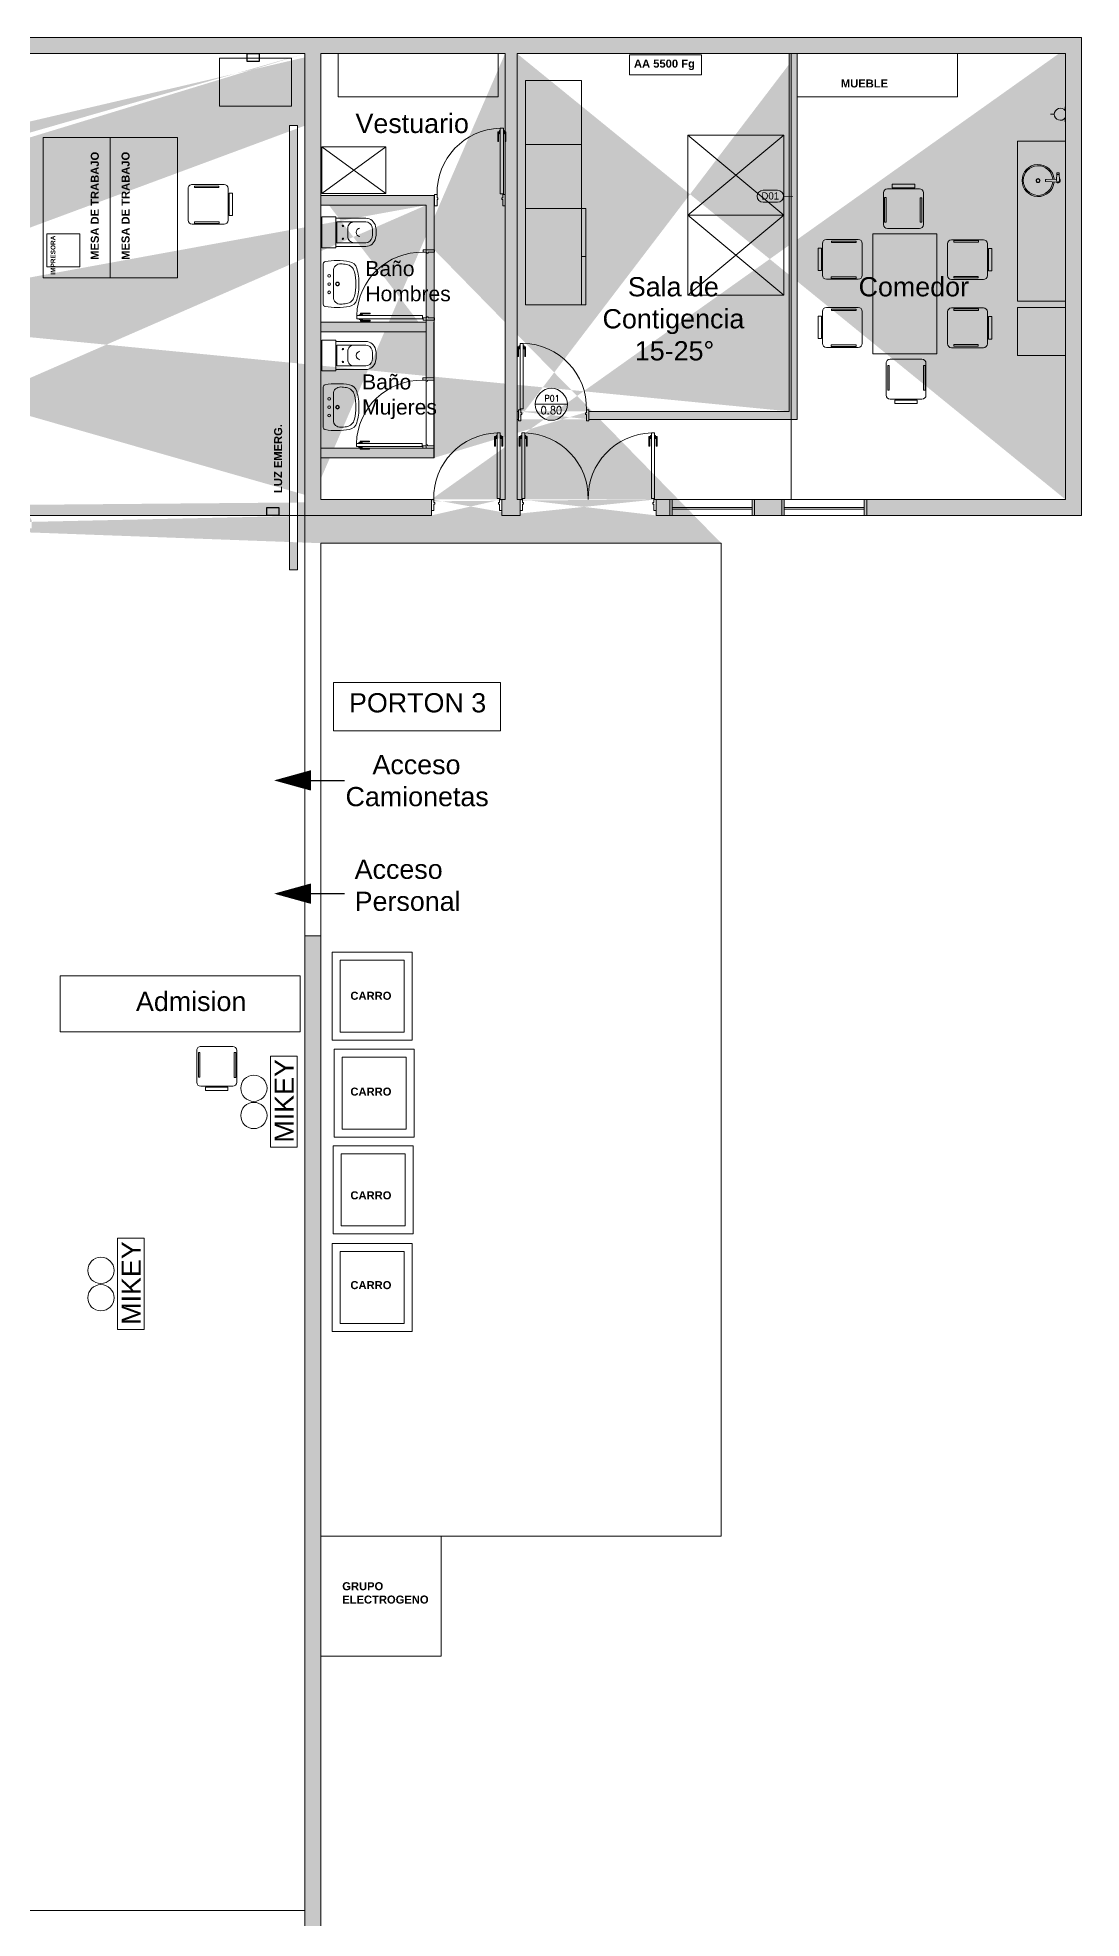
# Model space of a CAD drawing. Header units: millimetres. Extents: x 90.8 to 120.6, y 70.2 to 118.
# Drawn here: x 107.56 to 120.6, y 94.48 to 117.98 of the extents above; entities that cross this region are included whole.
import ezdxf
from ezdxf.enums import TextEntityAlignment as Align

# ---------------------------------------------------------------- set-up
doc = ezdxf.new("R2010")
doc.units = ezdxf.units.MM
doc.layers.add('00 Muro ext.', color=7, linetype='Continuous', lineweight=15)
doc.layers.add('ESTRUCTURA', color=251, linetype='Continuous')
doc.styles.add('BEEME', font='GOTHIC.TTF', dxfattribs={"height": 0.09})
doc.styles.add('Century', font='GOTHIC.TTF')
doc.styles.add('IRI-OCASA-Layout R 9$0$Standard', font='arial.ttf')
doc.styles.add('ROMANS', font='ROMANS.shx', dxfattribs={"width": 0.8})
doc.styles.get("Standard").update_dxf_attribs({"font": 'txt.shx'})

# ---------------------------------------------------------------- blocks, each defined once
blk = doc.blocks.new('*U12')
at = {"color": 0}
for p, q in [((-0.069989, 0.869622), (-0.079989, 0.869622)), ((-0.069989, 0.860356), (-0.079989, 0.860356)), ((-0.009989, 0.869622), (0.000011, 0.869622)), ((-0.009989, 0.860356), (0.000011, 0.860356))]:
    blk.add_line(p, q, dxfattribs=at)
for points in [[(-0.079989, 0.869622), (-0.079989, 0.749622), (-0.089989, 0.749622), (-0.089989, 0.869622), (-0.079989, 0.869622)], [(-0.059989, 0.884989), (-0.069989, 0.884989), (-0.069989, 0.844989), (-0.059989, 0.844989), (-0.059989, 0.884989)], [(-0.019989, 0.884989), (-0.009989, 0.884989), (-0.009989, 0.844989), (-0.019989, 0.844989), (-0.019989, 0.884989)], [(0.000011, 0.869622), (0.000011, 0.749622), (0.010011, 0.749622), (0.010011, 0.869622), (0.000011, 0.869622)]]:
    blk.add_lwpolyline(points, dxfattribs=at)
blk.add_lwpolyline([(-0.059989, 0.914989), (-0.059989, 0.094989), (-0.019989, 0.094989), (-0.019989, 0.914989), (-0.059989, 0.914989)])
for points in [[(-0.88, 0.085), (-0.85, 0.085), (-0.85, 0.045), (-0.838, 0.045), (-0.838, 0.025), (-0.85, 0.025), (-0.85, -0.055), (-0.88, -0.055)], [(0, 0.085), (-0.03, 0.085), (-0.03, 0.045), (-0.042, 0.045), (-0.042, 0.025), (-0.03, 0.025), (-0.03, -0.055), (0, -0.055)]]:
    blk.add_lwpolyline(points, close=True)
blk.add_circle((-0.025, 0.089989), 0.005, dxfattribs=at)
blk.add_arc((-0.039989, 0.104978), 0.810258, 91.414404, 181.412841, dxfattribs=at)
blk = doc.blocks.new('IRI-OCASA-Layout R 9$0$OCA_SILLA')
at = {"linetype": 'Continuous'}
for p, q in [((0.1049, 0.4983), (0.5023, 0.4983)), ((0.0549, 0.05), (0.0549, 0.4483)), ((0.5523, 0.4483), (0.5523, 0.05)), ((0.5023, 0), (0.1049, 0))]:
    blk.add_line(p, q, dxfattribs=at)
for points in [[(0.1654, 0.4663), (0.1654, 0.4876), (0.4749, 0.4876), (0.4749, 0.4663)], [(0, 0.1087), (0, 0.3889), (0.0427, 0.3889), (0.0427, 0.1087)], [(0.1681, 0.0207), (0.1681, 0.0394), (0.4749, 0.0394), (0.4749, 0.0207)]]:
    blk.add_lwpolyline(points, close=True, dxfattribs=at)
for centre, start, end in [((0.1049, 0.4483), 90, 180), ((0.5023, 0.4483), 0, 90), ((0.1049, 0.05), 180, 270), ((0.5023, 0.05), 270, 0)]:
    blk.add_arc(centre, 0.05, start, end, dxfattribs=at)
blk = doc.blocks.new('ADRLACVS')
for p, q in [((0, 0), (-0.255498, 0)), ((0, 0), (0.255498, 0)), ((0, 0), (0, 0)), ((0, -0.125933), (-0.16377, -0.125933)), ((0, -0.125933), (0.16377, -0.125933))]:
    blk.add_line(p, q)
for centre, radius in [((-0.104, -0.0732), 0.017), ((0, -0.178), 0.02372), ((0, -0.178), 0.01915), ((0, -0.0732), 0.017), ((0.104, -0.0732), 0.017)]:
    blk.add_circle(centre, radius)
for centre, radius, start, end in [((-0.255498, -0.02), 0.02, 90, 137.069997), ((0.255498, -0.02), 0.02, 42.930003, 90), ((0.563133, -0.171238), 0.856156, 170.062258, 190.418871), ((-0.260477, -0.026936), 0.02, 156.149695, 170.062258), ((-0.241848, -0.035172), 0.040369, 134.497367, 156.149695), ((-0.16377, -0.213933), 0.088, 90, 183.361427), ((0.563133, -0.171238), 0.816156, 183.361427, 188.31278), ((0.16377, -0.213933), 0.088, 356.638573, 90), ((-0.563133, -0.171238), 0.816156, 351.68722, 356.638573), ((0.241848, -0.035172), 0.040369, 23.850305, 45.502633), ((0.260477, -0.026936), 0.02, 9.937742, 23.850305), ((-0.563133, -0.171238), 0.856156, 349.581129, 9.937742), ((-0.160885, -0.304367), 0.12, 190.418871, 252.917903), ((-0.125709, -0.271886), 0.12, 188.31278, 257.248344), ((0, 0.283593), 0.729526, 254.404051, 270), ((0, 0.283593), 0.689526, 257.248344, 270), ((0, 0.283593), 0.689526, 270, 282.751656), ((0, 0.283593), 0.729526, 270, 285.595949), ((0.125709, -0.271886), 0.12, 282.751656, 351.68722), ((0.160885, -0.304367), 0.12, 287.082097, 349.581129)]:
    blk.add_arc(centre, radius, start, end)
blk = doc.blocks.new('*U15')
for p, q in [((23.390478, 26.871722), (23.390478, 26.889209)), ((23.395208, 26.894202), (23.487988, 26.899216)), ((23.487988, 26.861716), (23.395208, 26.86673)), ((23.476367, 26.728269), (23.47007, 26.862684)), ((23.506738, 26.880466), (23.499603, 26.728035)), ((23.481367, 26.723269), (23.494609, 26.723269))]:
    blk.add_line(p, q)
at = {"color": 0}
blk.add_line((23.414039, 26.89522), (23.414039, 26.865712), dxfattribs=at)
for radius in [0.025, 0.02]:
    blk.add_circle((23.487988, 26.630466), radius, dxfattribs=at)
for centre, radius, start, end in [((23.487988, 26.630466), 0.2, 94.696786, 85.302692), ((23.395478, 26.889209), 0.005, 93.093255, 180), ((23.395478, 26.871722), 0.005, 180, 266.906745), ((23.487988, 26.880466), 0.02825, 311.583958, 141.583328), ((23.487988, 26.880466), 0.02825, 218.416672, 228.416042), ((23.487988, 26.880466), 0.01875, 263.81349, 96.18651), ((23.481367, 26.728269), 0.005, 180, 270), ((23.494609, 26.728269), 0.005, 270, 360)]:
    blk.add_arc(centre, radius, start, end)
for centre, radius, start, end in [((23.487988, 26.630466), 0.185, 94.860239, 85.13903), ((23.487988, 26.880466), 0.0235, 322.927403, 130.276199)]:
    blk.add_arc(centre, radius, start, end, dxfattribs=at)
blk = doc.blocks.new('BARI_INODORO_PTA')
blk.add_lwpolyline([(0.1925, 0), (-0.1925, 0), (-0.1925, 0.175026), (0.1925, 0.175026)], close=True)
for points in [[(0.074802, -0.497505, 0.35685), (0.175, -0.37499), (0.175, -0.185), (0.175, -0.003, 0.414214), (0.172, 0), (-0.172, 0, 0.414214), (-0.175, -0.003), (-0.175, -0.185), (-0.175, -0.37499, 0.35685), (-0.074802, -0.497505, 0.100202)], [(0.065873, -0.453399, 0.35685), (0.13, -0.37499), (0.13, -0.017, 0.414214), (0.128, -0.015), (-0.128, -0.015, 0.414214), (-0.13, -0.017), (-0.13, -0.37499, 0.35685), (-0.065873, -0.453399, 0.100202)]]:
    blk.add_lwpolyline(points, format="xyb", close=True)
at = {"color": 0}
for points in [[(-0.13, -0.23, -0.414214), (-0.05, -0.15), (0.05, -0.15, -0.414214), (0.13, -0.23)], [(0.054002, -0.300536, 0.001526), (0.053943, -0.300082, 0.343229), (0, -0.254, 0.343229), (-0.053943, -0.300082, 0.001526), (-0.054002, -0.300536)]]:
    blk.add_lwpolyline(points, format="xyb", dxfattribs=at)
for centre in [(-0.08, -0.09), (0.08, -0.09)]:
    blk.add_circle(centre, 0.0085, dxfattribs=at)
blk = doc.blocks.new('Ref-carp-50')
blk.add_line((-0.2, 0), (0.2, 0))
blk.add_circle((0, 0), 0.2)
at = {"style": 'Century'}
for tag, p in [('P01', (0, 0.075)), ('0.00', (0, -0.075))]:
    blk.add_attdef(tag, text='', height=0.1, dxfattribs=at).set_placement(p, align=Align.MIDDLE_CENTER)
blk = doc.blocks.new('*U22')
for p, q in [((-55.715298, 12.827221), (-55.619137, 12.827221)), ((-55.342851, 12.827221), (-55.439013, 12.827221)), ((-55.529075, 12.553816), (-55.52908, 12.458911))]:
    blk.add_line(p, q)
blk.add_arc((-55.529075, 12.705352), 0.151536, 126.464668, 53.535332)
blk = doc.blocks.new('REFERENCIA DE MURO')
blk.add_lwpolyline([(-0.305, -0.075, -1), (-0.305, 0.075, 1), (-0.305, -0.075), (-0.125, -0.075, 1), (-0.125, 0.075), (-0.305, 0.075)], format="xyb")
at = {"const_width": 0.005}
blk.add_lwpolyline([(-0.05, 0), (0.07, 0)], dxfattribs=at)
at = {"style": 'BEEME'}
blk.add_attdef('M00', text='', height=0.09, dxfattribs=at).set_placement((-0.215, -0.039817), align=Align.CENTER)
blk = doc.blocks.new('COLUMNAS')
at = {"layer": 'ESTRUCTURA', "ltscale": 0.05}
for p, q in [((110.051138, 123.685092), (110.201138, 123.685092)), ((110.051138, 123.585092), (110.051138, 123.685092)), ((110.201138, 123.685092), (110.201138, 123.585092)), ((110.201138, 123.585092), (110.051138, 123.585092))]:
    blk.add_line(p, q, dxfattribs=at)

msp = doc.modelspace()

# ---------------------------------------------------------------- hatches: boundary and pattern name
at = {"layer": '00 Muro ext.', "ltscale": 0.05}
h = msp.add_hatch(color=7, dxfattribs=at)
h.dxf.hatch_style = 1
edge = h.paths.add_edge_path(flags=17)
edge.add_line((110.422, 112.113), (110.572, 112.113))
edge = h.paths.add_edge_path(flags=17)
edge.add_line((110.572, 112.113), (110.572, 112.013))
edge = h.paths.add_edge_path(flags=17)
edge.add_line((110.572, 112.013), (110.422, 112.013))
edge = h.paths.add_edge_path(flags=17)
edge.add_line((110.422, 112.013), (110.422, 112.113))
edge = h.paths.add_edge_path(flags=16)
edge.add_line((101.375, 117.783), (101.525, 117.783))
edge = h.paths.add_edge_path(flags=16)
edge.add_line((101.525, 117.783), (101.525, 117.683))
edge = h.paths.add_edge_path(flags=16)
edge.add_line((101.525, 117.683), (101.375, 117.683))
edge = h.paths.add_edge_path(flags=17)
edge.add_line((101.375, 117.683), (101.375, 117.783))
edge = h.paths.add_edge_path(flags=17)
edge.add_line((101.375, 115.083), (101.525, 115.083))
edge = h.paths.add_edge_path(flags=17)
edge.add_line((101.525, 115.083), (101.525, 114.983))
edge = h.paths.add_edge_path(flags=17)
edge.add_line((101.525, 114.983), (101.375, 114.983))
edge = h.paths.add_edge_path(flags=17)
edge.add_line((101.375, 114.983), (101.375, 115.083))
edge = h.paths.add_edge_path(flags=16)
edge.add_line((107.245, 117.783), (107.395, 117.783))
edge = h.paths.add_edge_path(flags=16)
edge.add_line((107.395, 117.783), (107.395, 117.683))
edge = h.paths.add_edge_path(flags=16)
edge.add_line((107.395, 117.683), (107.245, 117.683))
edge = h.paths.add_edge_path(flags=16)
edge.add_line((107.245, 117.683), (107.245, 117.783))
edge = h.paths.add_edge_path(flags=17)
edge.add_line((107.245, 115.083), (107.395, 115.083))
edge = h.paths.add_edge_path(flags=17)
edge.add_line((107.395, 115.083), (107.395, 114.983))
edge = h.paths.add_edge_path(flags=17)
edge.add_line((107.395, 114.983), (107.245, 114.983))
edge = h.paths.add_edge_path(flags=17)
edge.add_line((107.245, 114.983), (107.245, 115.083))
edge = h.paths.add_edge_path(flags=17)
edge.add_line((104.31, 115.083), (104.46, 115.083))
edge = h.paths.add_edge_path(flags=17)
edge.add_line((104.46, 115.083), (104.46, 114.983))
edge = h.paths.add_edge_path(flags=17)
edge.add_line((104.46, 114.983), (104.31, 114.983))
edge = h.paths.add_edge_path(flags=17)
edge.add_line((104.31, 114.983), (104.31, 115.083))
edge = h.paths.add_edge_path(flags=16)
edge.add_line((104.31, 117.783), (104.46, 117.783))
edge = h.paths.add_edge_path(flags=16)
edge.add_line((104.46, 117.783), (104.46, 117.683))
edge = h.paths.add_edge_path(flags=16)
edge.add_line((104.46, 117.683), (104.31, 117.683))
edge = h.paths.add_edge_path(flags=16)
edge.add_line((104.31, 117.683), (104.31, 117.783))
edge = h.paths.add_edge_path(flags=17)
edge.add_line((98.44, 115.083), (98.59, 115.083))
edge = h.paths.add_edge_path(flags=17)
edge.add_line((98.59, 115.083), (98.59, 114.983))
edge = h.paths.add_edge_path(flags=17)
edge.add_line((98.59, 114.983), (98.44, 114.983))
edge = h.paths.add_edge_path(flags=17)
edge.add_line((98.44, 114.983), (98.44, 115.083))
edge = h.paths.add_edge_path(flags=17)
edge.add_line((98.44, 117.783), (98.59, 117.783))
edge = h.paths.add_edge_path(flags=16)
edge.add_line((98.59, 117.783), (98.59, 117.683))
edge = h.paths.add_edge_path(flags=16)
edge.add_line((98.59, 117.683), (98.44, 117.683))
edge = h.paths.add_edge_path(flags=17)
edge.add_line((98.44, 117.683), (98.44, 117.783))
edge = h.paths.add_edge_path(flags=17)
edge.add_line((110.18, 115.083), (110.33, 115.083))
edge = h.paths.add_edge_path(flags=17)
edge.add_line((110.33, 115.083), (110.33, 114.983))
edge = h.paths.add_edge_path(flags=17)
edge.add_line((110.33, 114.983), (110.18, 114.983))
edge = h.paths.add_edge_path(flags=17)
edge.add_line((110.18, 114.983), (110.18, 115.083))
edge = h.paths.add_edge_path(flags=16)
edge.add_line((110.18, 117.783), (110.33, 117.783))
edge = h.paths.add_edge_path(flags=16)
edge.add_line((110.33, 117.783), (110.33, 117.683))
edge = h.paths.add_edge_path(flags=16)
edge.add_line((110.33, 117.683), (110.18, 117.683))
edge = h.paths.add_edge_path(flags=16)
edge.add_line((110.18, 117.683), (110.18, 117.783))
h.paths.add_polyline_path([(110.708, 111.333), (110.808, 111.333), (110.808, 116.883), (110.708, 116.883)])
h.paths.add_polyline_path([(111.1, 106.759), (110.9, 106.759)])
edge = h.paths.add_edge_path()
edge.add_line((98.015, 112.073), (98.015, 112.053))
edge.add_line((94.765, 112.073), (94.765, 112.053))
edge.add_line((94.175, 112.073), (94.175, 112.053))
edge.add_line((92.169, 112.053), (92.169, 112.073))
edge.add_line((110.9, 117.783), (110.9, 116.883))
edge.add_line((98.04, 112.113), (98.04, 112.013))
edge.add_line((94.74, 112.113), (94.74, 112.013))
edge.add_line((94.74, 112.053), (98.04, 112.053))
edge.add_line((94.74, 112.073), (98.04, 112.073))
edge.add_line((92.144, 112.053), (94.2, 112.053))
edge.add_line((94.2, 112.113), (94.2, 112.013))
edge.add_line((92.144, 112.013), (92.144, 112.113))
edge.add_line((92.144, 112.073), (94.2, 112.073))
edge.add_line((92.044, 112.013), (94.3, 112.013))
edge.add_line((94.3, 112.227), (94.54, 112.227))
edge.add_line((94.54, 113.727), (94.3, 113.727))
edge.add_line((94.417, 112.227), (94.417, 113.727))
edge.add_line((94.437, 112.227), (94.437, 113.727))
edge.add_line((101.44, 112.933), (101.44, 113.033))
edge.add_line((101.44, 112.133), (101.44, 112.213))
edge.add_line((101.24, 112.213), (101.24, 112.933))
edge.add_line((101.04, 112.213), (101.04, 112.933))
edge.add_line((100.84, 112.213), (100.84, 112.933))
edge.add_line((100.64, 112.213), (100.64, 112.933))
edge.add_line((100.44, 112.213), (100.44, 112.933))
edge.add_line((100.24, 112.213), (100.24, 112.933))
edge.add_line((100.04, 112.213), (100.04, 112.933))
edge.add_line((99.84, 112.213), (99.84, 112.933))
edge.add_line((99.64, 112.213), (99.64, 112.933))
edge.add_line((99.44, 112.213), (99.44, 112.933))
edge.add_line((99.24, 112.213), (99.24, 112.933))
edge.add_line((99.04, 112.213), (99.04, 112.933))
edge.add_line((98.84, 112.213), (98.84, 112.933))
edge.add_line((98.64, 112.213), (98.64, 112.933))
edge.add_line((98.44, 113.033), (101.44, 113.033))
edge.add_line((98.44, 112.933), (101.44, 112.933))
edge.add_line((98.44, 112.213), (101.44, 112.213))
edge.add_line((98.44, 112.133), (101.44, 112.133))
edge.add_line((92.044, 112.013), (107.395, 112.013))
edge.add_line((92.044, 112.113), (92.044, 112.013))
edge.add_line((115.288, 112.213), (115.288, 112.013))
edge.add_line((113.588, 112.213), (113.588, 112.013))
edge.add_line((112.48, 112.213), (112.48, 112.013))
edge.add_line((113.36, 112.213), (113.36, 112.013))
edge.add_line((115.288, 112.213), (120.4, 112.213))
edge.add_line((113.55, 112.213), (113.588, 112.213))
edge.add_line((113.36, 112.213), (113.4, 112.213))
edge.add_line((111.1, 112.213), (112.48, 112.213))
edge.add_line((120.6, 117.983), (120.6, 112.013))
edge.add_line((120.4, 117.783), (120.4, 112.213))
edge.add_line((113.55, 117.783), (113.55, 112.213))
edge.add_line((113.4, 117.783), (113.4, 112.213))
edge.add_line((113.55, 117.783), (120.4, 117.783))
edge.add_line((111.1, 117.783), (113.4, 117.783))
edge.add_line((110.9, 112.013), (111.1, 112.013))
edge.add_line((103.877, 111.852), (103.877, 111.952))
edge.add_line((107.486, 111.852), (107.486, 111.952))
edge.add_line((103.881, 111.852), (107.486, 111.852))
edge.add_line((103.881, 111.952), (107.486, 111.952))
edge.add_line((107.395, 112.113), (107.395, 112.013))
edge.add_line((104.466, 117.683), (104.391, 117.683))
edge.add_line((94.54, 113.863), (94.3, 113.863))
edge.add_line((94.54, 114.743), (94.3, 114.743))
edge.add_line((98.44, 112.113), (98.44, 117.783))
edge.add_line((98.24, 112.113), (98.24, 117.783))
edge.add_line((94.54, 114.743), (94.54, 117.783))
edge.add_line((94.54, 112.113), (94.54, 113.863))
edge.add_line((94.3, 114.743), (94.3, 117.783))
edge.add_line((94.3, 112.113), (94.3, 113.863))
edge.add_line((111.1, 117.783), (111.1, 112.213))
edge.add_line((90.95, 117.983), (120.6, 117.983))
edge.add_line((98.44, 117.783), (110.9, 117.783))
edge.add_line((94.54, 117.783), (98.24, 117.783))
edge.add_line((91.15, 117.783), (94.3, 117.783))
edge.add_line((98.44, 112.113), (107.395, 112.113))
edge.add_line((94.54, 112.113), (98.24, 112.113))
edge.add_line((92.044, 112.113), (94.3, 112.113))
edge.add_line((91.15, 112.113), (91.164, 112.113))
edge.add_line((110.9, 117.783), (110.9, 112.013))
edge.add_line((115.288, 112.013), (120.6, 112.013))
edge.add_line((113.36, 112.013), (113.588, 112.013))
edge.add_line((111.1, 112.013), (112.48, 112.013))
edge.add_line((91.15, 112.013), (91.164, 112.013))
edge.add_line((112.414, 115.889), (111.105, 115.889))
edge.add_line((112.515, 116.012), (111.105, 116.012))
edge.add_line((112.414, 114.306), (111.1, 114.306))
edge.add_line((112.414, 114.428), (111.1, 114.428))
edge.add_line((112.414, 114.428), (112.414, 114.451))
edge.add_line((112.414, 113.732), (112.414, 114.306))
edge.add_line((112.414, 115.331), (112.414, 115.889))
edge.add_line((103.667, 112.073), (103.667, 112.053))
edge.add_line((101.717, 112.073), (101.717, 112.053))
edge.add_line((98.337, 117.266), (98.317, 117.266))
edge.add_line((98.317, 115.791), (98.317, 117.291))
edge.add_line((98.337, 115.821), (98.317, 115.821))
edge.add_line((97.135, 114.796), (97.135, 114.776))
edge.add_line((97.16, 114.776), (95.36, 114.776))
edge.add_line((101.692, 112.073), (103.692, 112.073))
edge.add_line((101.692, 112.053), (103.692, 112.053))
edge.add_line((103.692, 112.113), (103.692, 112.013))
edge.add_line((101.692, 112.113), (101.692, 112.013))
edge.add_line((111.1, 111.666), (116.1, 111.666))
edge.add_line((112.515, 115.331), (112.515, 116.012))
edge.add_line((112.513, 113.732), (112.513, 114.451))
edge.add_line((112.512, 112.732), (112.512, 112.852))
edge.add_line((111.1, 112.852), (112.48, 112.852))
edge.add_line((111.1, 112.732), (112.512, 112.732))
edge.add_line((114.447, 113.313), (116.95, 113.313))
edge.add_line((113.55, 113.313), (113.567, 113.313))
edge.add_line((114.447, 113.213), (117.05, 113.213))
edge.add_line((113.55, 113.213), (113.567, 113.213))
edge.add_line((117.05, 117.783), (117.05, 113.213))
edge.add_line((116.95, 117.783), (116.95, 113.313))
edge.add_line((93.4, 115.613), (93.4, 115.713))
edge.add_line((98.44, 117.291), (98.24, 117.291))
edge.add_line((98.44, 114.633), (98.24, 114.633))
edge.add_line((97.34, 114.743), (97.16, 114.743))
edge.add_line((94.54, 114.743), (94.74, 114.743))
edge.add_line((101.475, 117.683), (101.475, 115.083))
edge.add_line((101.375, 117.683), (101.375, 115.083))
edge.add_line((98.337, 115.791), (98.337, 117.291))
edge.add_line((98.44, 115.791), (98.24, 115.791))
edge.add_line((98.44, 113.233), (98.24, 113.233))
edge.add_line((97.34, 114.843), (97.34, 114.743))
edge.add_line((97.34, 114.843), (94.54, 114.843))
edge.add_line((97.34, 114.743), (94.54, 114.743))
edge.add_line((97.16, 114.843), (97.16, 114.743))
edge.add_line((95.36, 114.743), (95.36, 114.843))
edge.add_line((97.16, 114.796), (95.36, 114.796))
edge.add_line((93.399, 115.713), (91.149, 115.713))
edge.add_line((93.399, 115.613), (91.149, 115.613))
h = msp.add_hatch(color=7, dxfattribs=at)
h.dxf.hatch_style = 1
h.paths.add_polyline_path([(115.488, 112.013), (115.488, 112.213), (115.288, 112.213), (115.288, 112.013)])
h.paths.add_polyline_path([(117.888, 112.213), (117.888, 112.013), (120.6, 112.013), (120.6, 117.983), (90.95, 117.983), (90.95, 99.975), (91.15, 99.975), (91.15, 117.783), (94.3, 117.783), (94.3, 114.743), (94.54, 114.743), (94.54, 117.783), (98.24, 117.783), (98.24, 117.291), (98.44, 117.291), (98.44, 117.783), (98.59, 117.783), (110.9, 117.783), (110.9, 116.883), (110.9, 112.013), (111.1, 112.013), (112.48, 112.013), (112.48, 112.213), (111.1, 112.213), (111.1, 117.783), (113.4, 117.783), (113.4, 112.213), (113.36, 112.213), (113.36, 112.013), (113.588, 112.013), (113.588, 112.213), (113.55, 112.213), (113.55, 117.783), (120.4, 117.783), (120.4, 112.213)])
h.paths.add_polyline_path([(116.888, 112.013), (116.888, 112.213), (116.488, 112.213), (116.488, 112.013)])
h = msp.add_hatch(color=7, dxfattribs=at)
h.dxf.hatch_style = 1
h.paths.add_polyline_path([(117.05, 117.783), (116.95, 117.783), (116.95, 113.313), (114.447, 113.313), (114.447, 113.213), (117.05, 113.213)])
at = {"layer": '00 Muro ext.'}
h = msp.add_hatch(color=256, dxfattribs=at)
h.dxf.hatch_style = 1
h.paths.add_polyline_path([(112.513, 116.012), (111.1, 116.012), (111.1, 115.889), (112.414, 115.889), (112.414, 115.331), (112.513, 115.331)])
at = {"layer": '00 Muro ext.', "ltscale": 0.05}
h = msp.add_hatch(color=7, dxfattribs=at)
h.dxf.hatch_style = 1
h.paths.add_polyline_path([(112.414, 113.732), (112.512, 113.732), (112.513, 114.451), (112.414, 114.451)])
h = msp.add_hatch(color=7, dxfattribs=at)
h.dxf.hatch_style = 1
h.paths.add_polyline_path([(112.414, 114.428), (111.1, 114.428), (111.1, 114.306), (112.414, 114.306)])
h = msp.add_hatch(color=7, dxfattribs=at)
h.dxf.hatch_style = 1
h.paths.add_polyline_path([(110.572, 112.113), (110.422, 112.113), (110.422, 112.013), (110.572, 112.013)])
h.paths.add_polyline_path([(112.512, 112.852), (111.1, 112.852), (111.1, 112.732), (112.512, 112.732)])
h = msp.add_hatch(color=7, dxfattribs=at)
h.dxf.hatch_style = 1
h.paths.add_polyline_path([(111.1, 106.759), (110.9, 106.759), (110.9, 84.123), (111.1, 84.123)])

# ---------------------------------------------------------------- linework, layer by layer
for p, q in [((90.95, 117.983), (120.6, 117.983)), ((120.6, 117.983), (120.6, 112.013)), ((98.44, 117.783), (110.9, 117.783)), ((110.9, 117.783), (110.9, 112.013)), ((110.9, 117.783), (110.9, 116.883)), ((111.1, 117.783), (111.1, 112.213)), ((111.1, 117.783), (113.4, 117.783)), ((113.4, 117.783), (113.4, 112.213)), ((113.55, 117.783), (120.4, 117.783)), ((113.55, 117.783), (113.55, 112.213)), ((116.95, 117.783), (116.95, 113.313)), ((117.05, 117.783), (117.05, 113.213)), ((120.4, 117.783), (120.4, 112.213)), ((110.808, 116.883), (110.708, 116.883)), ((110.708, 116.883), (110.708, 111.333)), ((110.808, 111.333), (110.808, 116.883)), ((112.515, 116.012), (111.1, 116.012)), ((112.414, 115.889), (111.1, 115.889)), ((112.414, 112.852), (112.414, 115.889)), ((112.513, 112.732), (112.513, 116.012)), ((112.414, 114.428), (112.414, 114.451)), ((112.414, 114.428), (111.1, 114.428)), ((112.414, 114.306), (111.1, 114.306)), ((113.55, 113.313), (113.567, 113.313)), ((114.447, 113.313), (116.95, 113.313)), ((114.447, 113.213), (114.447, 113.313)), ((113.55, 113.213), (113.567, 113.213)), ((114.447, 113.213), (117.05, 113.213)), ((111.1, 112.852), (112.512, 112.852)), ((112.512, 112.732), (112.512, 112.852)), ((111.1, 112.732), (112.513, 112.732)), ((111.1, 112.213), (112.48, 112.213)), ((112.48, 112.213), (112.48, 112.013)), ((113.36, 112.213), (113.4, 112.213)), ((113.36, 112.213), (113.36, 112.013)), ((113.55, 112.213), (113.588, 112.213)), ((113.588, 112.213), (113.588, 112.013)), ((115.288, 112.213), (120.4, 112.213)), ((115.288, 112.213), (115.288, 112.013)), ((115.458, 112.213), (115.458, 112.013)), ((115.458, 112.213), (115.458, 112.013)), ((115.488, 112.213), (115.488, 112.013)), ((115.488, 112.213), (115.488, 112.013)), ((115.488, 112.113), (116.488, 112.113)), ((115.488, 112.113), (116.488, 112.113)), ((115.488, 112.093), (116.488, 112.093)), ((115.488, 112.093), (116.488, 112.093)), ((116.488, 112.213), (116.488, 112.013)), ((116.488, 112.213), (116.488, 112.013)), ((116.518, 112.213), (116.518, 112.013)), ((116.518, 112.213), (116.518, 112.013)), ((116.858, 112.213), (116.858, 112.013)), ((116.858, 112.213), (116.858, 112.013)), ((116.888, 112.213), (116.888, 112.013)), ((116.888, 112.213), (116.888, 112.013)), ((116.888, 112.113), (117.888, 112.113)), ((116.888, 112.113), (117.888, 112.113)), ((116.888, 112.093), (117.888, 112.093)), ((116.888, 112.093), (117.888, 112.093)), ((117.888, 112.213), (117.888, 112.013)), ((117.888, 112.213), (117.888, 112.013)), ((117.918, 112.213), (117.918, 112.013)), ((117.918, 112.213), (117.918, 112.013)), ((110.9, 112.013), (91.15, 112.013)), ((110.9, 112.013), (91.15, 112.013)), ((110.9, 94.583), (110.9, 112.013)), ((110.9, 112.013), (111.1, 112.013)), ((110.9, 94.583), (110.9, 112.013)), ((111.1, 112.013), (112.48, 112.013)), ((113.36, 112.013), (113.588, 112.013)), ((115.288, 112.013), (120.6, 112.013)), ((111.1, 111.666), (111.1, 99.259)), ((111.1, 111.666), (116.1, 111.666)), ((111.1, 111.666), (111.1, 99.259)), ((116.1, 99.259), (116.1, 111.666)), ((110.708, 111.333), (110.808, 111.333)), ((110.9, 106.759), (110.9, 84.123)), ((110.9, 106.759), (111.1, 106.759)), ((111.1, 106.759), (110.9, 106.759)), ((111.1, 106.759), (111.1, 84.123)), ((111.1, 99.259), (116.1, 99.259)), ((112.6, 97.759), (112.6, 99.259)), ((111.1, 97.759), (112.6, 97.759)), ((104.05, 94.583), (110.9, 94.583)), ((104.05, 94.583), (110.9, 94.583))]:
    msp.add_line(p, q, dxfattribs=at)
at = {"layer": '00 Muro ext.'}
for p, q in [((111.11, 116.619), (111.91, 116.035)), ((111.91, 116.619), (111.11, 116.035)), ((114.356, 116.646), (113.656, 116.646)), ((116.882, 115.766), (115.682, 116.766)), ((115.682, 115.766), (116.882, 116.766)), ((116.882, 114.766), (115.682, 115.766)), ((115.682, 114.766), (116.882, 115.766)), ((114.409, 115.246), (114.356, 115.246))]:
    msp.add_line(p, q, dxfattribs=at)
at = {"layer": '00 Muro ext.', "color": 0}
for p, q in [((113.598, 112.997), (113.588, 112.997)), ((113.598, 112.988), (113.588, 112.988)), ((113.658, 112.997), (113.668, 112.997)), ((113.658, 112.988), (113.668, 112.988)), ((115.218, 112.997), (115.208, 112.997)), ((115.218, 112.988), (115.208, 112.988)), ((115.278, 112.997), (115.288, 112.997)), ((115.278, 112.988), (115.288, 112.988))]:
    msp.add_line(p, q, dxfattribs=at)
at = {"layer": '00 Muro ext.', "ltscale": 0.05}
for points in [[(111.315, 117.783), (113.315, 117.783), (113.315, 117.243), (111.315, 117.243), (111.315, 117.783)], [(114.955, 117.767), (115.855, 117.767), (115.855, 117.517), (114.955, 117.517), (114.955, 117.767)], [(117.05, 117.783), (119.05, 117.783), (119.05, 117.243), (117.05, 117.243), (117.05, 117.783)], [(110.732, 117.125), (109.832, 117.125), (109.832, 117.725), (110.732, 117.725), (110.732, 117.125)], [(107.628, 114.983), (107.628, 116.733), (108.468, 116.733), (108.468, 114.983), (107.628, 114.983)], [(109.308, 114.983), (109.308, 116.733), (108.468, 116.733), (108.468, 114.983), (109.308, 114.983)], [(120.4, 116.689), (119.8, 116.689), (119.8, 114.689), (120.4, 114.689), (120.4, 116.689)], [(117.994, 115.531), (118.794, 115.531), (118.794, 114.031), (117.994, 114.031), (117.994, 115.531)], [(119.802, 114.611), (120.402, 114.611), (120.402, 114.011), (119.802, 114.011), (119.802, 114.611)], [(113.648, 113.043), (113.648, 112.223), (113.608, 112.223), (113.608, 113.043), (113.648, 113.043)], [(115.228, 113.043), (115.228, 112.223), (115.268, 112.223), (115.268, 113.043), (115.228, 113.043)], [(113.668, 112.997), (113.668, 112.877), (113.678, 112.877), (113.678, 112.997), (113.668, 112.997)], [(107.841, 106.262), (110.841, 106.262), (110.841, 105.562), (107.841, 105.562), (107.841, 106.262)]]:
    msp.add_lwpolyline(points, dxfattribs=at)
at = {"layer": '00 Muro ext.'}
for points in [[(116.975, 117.783), (120.4, 117.783), (120.4, 112.213), (116.975, 112.213)], [(113.656, 115.846), (114.356, 115.846), (114.356, 117.446), (113.656, 117.446)], [(111.11, 116.619), (111.91, 116.619), (111.91, 116.035), (111.11, 116.035)], [(116.882, 116.766), (116.882, 115.766), (115.682, 115.766), (115.682, 116.766)], [(111.1, 114.428), (112.414, 114.428), (112.414, 115.889), (111.1, 115.889)], [(113.656, 115.846), (114.356, 115.846), (114.356, 114.646), (113.656, 114.646)], [(114.356, 115.846), (114.409, 115.846), (114.409, 114.646), (114.356, 114.646)], [(116.882, 115.766), (116.882, 114.766), (115.682, 114.766), (115.682, 115.766)], [(107.674, 115.531), (108.087, 115.531), (108.087, 115.117), (107.674, 115.117)], [(110.47, 104.118), (110.47, 105.257), (110.803, 105.257), (110.803, 104.118)], [(108.559, 101.842), (108.559, 102.981), (108.892, 102.981), (108.892, 101.842)]]:
    msp.add_lwpolyline(points, close=True, dxfattribs=at)
at = {"layer": '00 Muro ext.', "ltscale": 0.05}
for points in [[(111.1, 115.889), (111.1, 116.012), (112.513, 116.012), (112.512, 112.852), (112.414, 112.852), (112.414, 115.889)], [(113.588, 112.213), (113.618, 112.213), (113.618, 112.173), (113.63, 112.173), (113.63, 112.153), (113.618, 112.153), (113.618, 112.073), (113.588, 112.073)], [(115.288, 112.213), (115.258, 112.213), (115.258, 112.173), (115.246, 112.173), (115.246, 112.153), (115.258, 112.153), (115.258, 112.073), (115.288, 112.073)], [(111.258, 109.925), (113.344, 109.925), (113.344, 109.322), (111.258, 109.322)]]:
    msp.add_lwpolyline(points, close=True, dxfattribs=at)
at = {"layer": '00 Muro ext.', "color": 0}
for points in [[(113.588, 112.997), (113.588, 112.877), (113.578, 112.877), (113.578, 112.997), (113.588, 112.997)], [(113.608, 113.013), (113.598, 113.013), (113.598, 112.973), (113.608, 112.973), (113.608, 113.013)], [(113.648, 113.013), (113.658, 113.013), (113.658, 112.973), (113.648, 112.973), (113.648, 113.013)], [(115.208, 112.997), (115.208, 112.877), (115.198, 112.877), (115.198, 112.997), (115.208, 112.997)], [(115.228, 113.013), (115.218, 113.013), (115.218, 112.973), (115.228, 112.973), (115.228, 113.013)], [(115.268, 113.013), (115.278, 113.013), (115.278, 112.973), (115.268, 112.973), (115.268, 113.013)], [(115.288, 112.997), (115.288, 112.877), (115.298, 112.877), (115.298, 112.997), (115.288, 112.997)]]:
    msp.add_lwpolyline(points, dxfattribs=at)
at = {"layer": '00 Muro ext.', "lineweight": -3, "elevation": 0}
for points in [[(110.514, 108.702, 0, 0.25, 0), (110.965, 108.702, 0.25, 0.25, 0), (110.975, 108.702, 0.1, 0.1, 0), (110.975, 108.702, 0.1, 0.1, 0)], [(110.514, 107.287, 0, 0.25, 0), (110.965, 107.287, 0.25, 0.25, 0), (110.975, 107.287, 0.1, 0.1, 0), (110.975, 107.287, 0.1, 0.1, 0)]]:
    msp.add_lwpolyline(points, format="xyseb", dxfattribs=at)
for points in [[(110.975, 108.702), (111.394, 108.702)], [(110.975, 107.287), (111.394, 107.287)]]:
    msp.add_lwpolyline(points, dxfattribs=at)
at = {"layer": '00 Muro ext.', "elevation": 0}
for points in [[(111.241, 106.557), (112.241, 106.557), (112.241, 105.457), (111.241, 105.457)], [(111.341, 106.457), (112.141, 106.457), (112.141, 105.557), (111.341, 105.557)], [(111.266, 105.346), (112.266, 105.346), (112.266, 104.246), (111.266, 104.246)], [(111.366, 105.246), (112.166, 105.246), (112.166, 104.346), (111.366, 104.346)], [(111.253, 104.137), (112.253, 104.137), (112.253, 103.037), (111.253, 103.037)], [(111.353, 104.037), (112.153, 104.037), (112.153, 103.137), (111.353, 103.137)], [(111.241, 102.916), (112.241, 102.916), (112.241, 101.816), (111.241, 101.816)], [(111.341, 102.816), (112.141, 102.816), (112.141, 101.916), (111.341, 101.916)]]:
    msp.add_lwpolyline(points, close=True, dxfattribs=at)
at = {"layer": '00 Muro ext.', "ltscale": 0.05}
for centre in [(113.613, 112.218), (115.263, 112.218)]:
    msp.add_circle(centre, 0.005, dxfattribs=at)
at = {"layer": '00 Muro ext.'}
for centre in [(110.262, 104.856), (110.262, 104.515), (108.351, 102.58), (108.351, 102.238)]:
    msp.add_circle(centre, 0.164, dxfattribs=at)
at = {"layer": '00 Muro ext.', "color": 0}
for centre, start, end in [((113.628, 112.233), 358.5872, 88.5856), ((115.248, 112.233), 91.4144, 181.4128)]:
    msp.add_arc(centre, 0.81, start, end, dxfattribs=at)

# ---------------------------------------------------------------- block references
at = {"layer": '00 Muro ext.'}
for p in [(0.128, -5.902), (0.371, -11.572)]:
    msp.add_blockref('COLUMNAS', p, dxfattribs=at)
at = {"layer": '00 Muro ext.', "xscale": -0.5, "yscale": 0.5, "zscale": 0.5, "rotation": 270}
msp.add_blockref('*U22', (113.984, 144.79), dxfattribs=at)
at = {"layer": '00 Muro ext.', "ltscale": 0.05}
for p in [(113.4, 115.936), (113.36, 112.128)]:
    msp.add_blockref('*U12', p, dxfattribs=at)
at = {"layer": '00 Muro ext.', "color": 251, "linetype": 'Continuous', "rotation": 270}
msp.add_blockref('*U15', (93.428, 139.685), dxfattribs=at)
at = {"layer": '00 Muro ext.'}
for name, p, rotation in [('IRI-OCASA-Layout R 9$0$OCA_SILLA', (109.994, 116.149), 180), ('BARI_INODORO_PTA', (111.285, 115.55), 90), ('BARI_INODORO_PTA', (111.285, 114.011), 90)]:
    msp.add_blockref(name, p, dxfattribs=dict(at, rotation=rotation))
at = {"layer": '00 Muro ext.', "xscale": -1}
for name, p, rotation in [('IRI-OCASA-Layout R 9$0$OCA_SILLA', (118.626, 116.15), 90), ('IRI-OCASA-Layout R 9$0$OCA_SILLA', (117.31, 115.462), 180), ('ADRLACVS', (111.129, 114.904), 90), ('IRI-OCASA-Layout R 9$0$OCA_SILLA', (117.31, 114.611), 180), ('IRI-OCASA-Layout R 9$0$OCA_SILLA', (118.16, 113.411), 270), ('ADRLACVS', (111.129, 113.366), 90), ('IRI-OCASA-Layout R 9$0$OCA_SILLA', (109.549, 104.826), 270)]:
    msp.add_blockref(name, p, dxfattribs=dict(at, rotation=rotation))
at = {"layer": '00 Muro ext.'}
ref = msp.add_blockref('REFERENCIA DE MURO', (116.928, 116), dxfattribs=at)
ref.add_attrib('M00', 'D01', dxfattribs={"layer": '0', "height": 0.09, "style": 'BEEME'}).set_placement((116.713, 115.96), align=Align.CENTER)
at = {"layer": '00 Muro ext.', "xscale": -1}
for p in [(119.48, 114.959), (119.48, 114.108)]:
    msp.add_blockref('IRI-OCASA-Layout R 9$0$OCA_SILLA', p, dxfattribs=at)
at = {"layer": '00 Muro ext.', "ltscale": 0.05, "xscale": -1, "rotation": 90}
for p in [(112.463, 114.451), (112.458, 112.852)]:
    msp.add_blockref('*U12', p, dxfattribs=at)
at = {"layer": '00 Muro ext.', "ltscale": 0.05, "xscale": -1}
msp.add_blockref('*U12', (113.567, 113.248), dxfattribs=at)
at = {"layer": '00 Muro ext.'}
ref = msp.add_blockref('Ref-carp-50', (113.978, 113.401), dxfattribs=at)
ref.add_attrib('P01', 'P01', dxfattribs={"layer": '0', "height": 0.08, "style": 'ROMANS', "width": 0.9}).set_placement((113.987, 113.475), align=Align.MIDDLE_CENTER)
ref.add_attrib('0.00', '0.80', dxfattribs={"layer": '0', "height": 0.1, "style": 'ROMANS', "width": 0.9}).set_placement((113.978, 113.326), align=Align.MIDDLE_CENTER)

# ---------------------------------------------------------------- texts
at = {"layer": '00 Muro ext.', "ltscale": 0.05, "char_height": 0.1, "attachment_point": 1}
for s, heights, insert in [('{\\fArial|b1|i0|c0|p34;AA 5500 Fg}', [0.309], (115.01, 117.708)), ('{\\fArial|b1|i0|c0|p34;MUEBLE}', [0.309], (117.595, 117.46)), ('{\\fArial|b1|i0|c0|p34;CARRO}', [0.309], (111.468, 106.061)), ('{\\fArial|b1|i0|c0|p34;CARRO}', [0.309], (111.468, 104.864)), ('{\\fArial|b1|i0|c0|p34;CARRO}', [0.309], (111.468, 103.568)), ('{\\fArial|b1|i0|c0|p34;CARRO}', [0.309], (111.468, 102.446)), ('{\\fArial|b1|i0|c0|p34;GRUPO \\PELECTROGENO}', [0.497], (111.366, 98.684))]:
    msp.add_mtext_dynamic_manual_height_columns(s, width=1.62813, gutter_width=12.5, heights=heights, dxfattribs=dict(at, insert=insert))
at = {"layer": '00 Muro ext.', "attachment_point": 1, "style": 'IRI-OCASA-Layout R 9$0$Standard'}
for s, width, gutter_width, heights, insert, char_height in [('\\pi0.74166;Vestuario', 2.88583, 12.5, [0], (110.79, 117.031, 0), 0.24), ('Baño Hombres', 1.04639, 12.5, [0], (111.655, 115.191, 0), 0.18817), ('{\\W9.541844; }Sala de \\P{\\W6.151686; }Contigencia\\P{\\W5.24148;  }15-25°', 2.88583, 12.5, [0], (114.045, 114.99), 0.24), ('\\pi0.75951;Comedor', 2.88583, 12.5, [0], (117.057, 114.99, 0), 0.24), ('Baño Mujeres', 0.92668, 9.8, [0], (111.614, 113.775, 0), 0.18817), ('\\pi0.60652;PORTON 3', 2.88583, 12.5, [0], (110.844, 109.792, 0), 0.24), ('\\pi0.8994;Acceso \\P\\pi0.56322;Camionetas', 2.88583, 12.5, [0], (110.844, 109.02, 0), 0.24), ('Acceso \\PPersonal', 2.88583, 12.5, [1.529], (111.521, 107.712, 0), 0.24), ('\\pi0.76499;Admision', 2.88583, 12.5, [0], (108.024, 106.061, 0), 0.24)]:
    msp.add_mtext_dynamic_manual_height_columns(s, width=width, gutter_width=gutter_width, heights=heights, dxfattribs=dict(at, insert=insert, char_height=char_height))
at = {"layer": '00 Muro ext.', "ltscale": 0.05, "rotation": 90}
for s, width, gutter_width, heights, insert, char_height, attachment_point in [('{\\fArial|b1|i0|c0|p34;MESA DE TRABAJO}', 1.62813, 12.5, [0.309], (108.225, 115.206), 0.1, 1), ('{\\fArial|b1|i0|c0|p34;MESA DE TRABAJO}', 1.62813, 12.5, [0.309], (108.71, 115.206), 0.1, 7), ('{\\fArial|b1|i0|c0|p34;IMPRESORA}', 0.48779, 7.203, [0], (107.724, 115.021), 0.05762, 1), ('\\pxt7;{\\fArial|b1|i0|c0|p34;LUZ EMERG.}', 0.85284, 12.5, [0], (110.515, 112.293), 0.1, 1)]:
    msp.add_mtext_dynamic_manual_height_columns(s, width=width, gutter_width=gutter_width, heights=heights, dxfattribs=dict(at, insert=insert, char_height=char_height, attachment_point=attachment_point))
at = {"layer": '00 Muro ext.', "char_height": 0.24, "attachment_point": 1, "rotation": 90, "style": 'IRI-OCASA-Layout R 9$0$Standard'}
for insert in [(110.52, 104.163, 0), (108.609, 101.887, 0)]:
    msp.add_mtext_dynamic_manual_height_columns('\\pi0.01364;MIKEY', width=1.04311, gutter_width=12.5, heights=[0], dxfattribs=dict(at, insert=insert))

doc.saveas('drawing.dxf')
